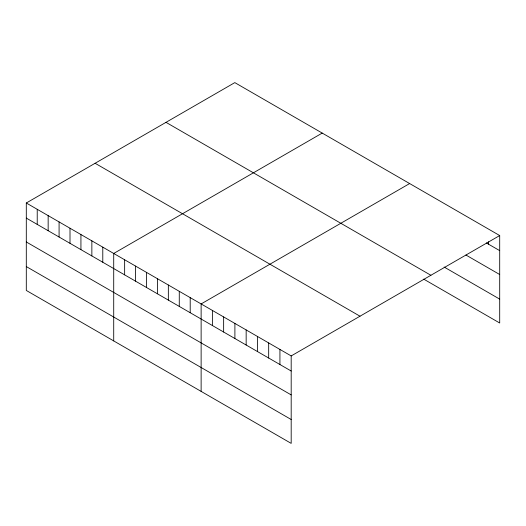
<?xml version="1.0" encoding="UTF-8"?>
<svg xmlns="http://www.w3.org/2000/svg" width="526" height="526" viewBox="0 0 526 526"><rect width="100%" height="100%" fill="white"/><g stroke="black" fill="none" stroke-linecap="round" stroke-linejoin="round"><path stroke-width="0.79" d="M26.3 202.997L291.187 355.931L291.187 443.385L26.3 290.451L26.3 202.997L234.813 82.615L499.7 235.549L499.7 323.003L423.713 279.128M322.221 133.085L113.715 253.466L113.715 340.92M409.636 183.554L201.129 303.936L201.129 391.383M291.187 355.931L499.7 235.549M486.333 242.92L499.7 250.639M465.924 255.018L499.7 274.519M444.115 267.03L499.7 299.123M165.999 122.341L430.893 275.276M95.107 163.27L360.001 316.205M26.3 218.093L291.187 371.021M26.3 241.967L291.187 394.901M26.3 266.57L291.187 419.505M488.444 241.756L488.444 244.143M279.931 349.435L279.931 364.525M268.674 342.932L268.674 358.022M257.418 336.436L257.418 351.526M246.161 329.933L246.161 345.023M234.898 323.431L234.898 338.527M223.642 316.935L223.642 332.024M212.386 310.432L212.386 325.528M190.202 297.624L190.202 312.72M179.274 291.319L179.274 306.408M168.346 285.007L168.346 300.103M157.419 278.701L157.419 293.791M146.491 272.396L146.491 287.485M135.57 266.084L135.57 281.173M124.642 259.778L124.642 274.868M102.787 247.161L102.787 262.25M91.859 240.849L91.859 255.938M80.932 234.543L80.932 249.633M70.004 228.231L70.004 243.328M59.083 221.926L59.083 237.016M48.155 215.614L48.155 230.71M37.228 209.309L37.228 224.398"/></g></svg>
